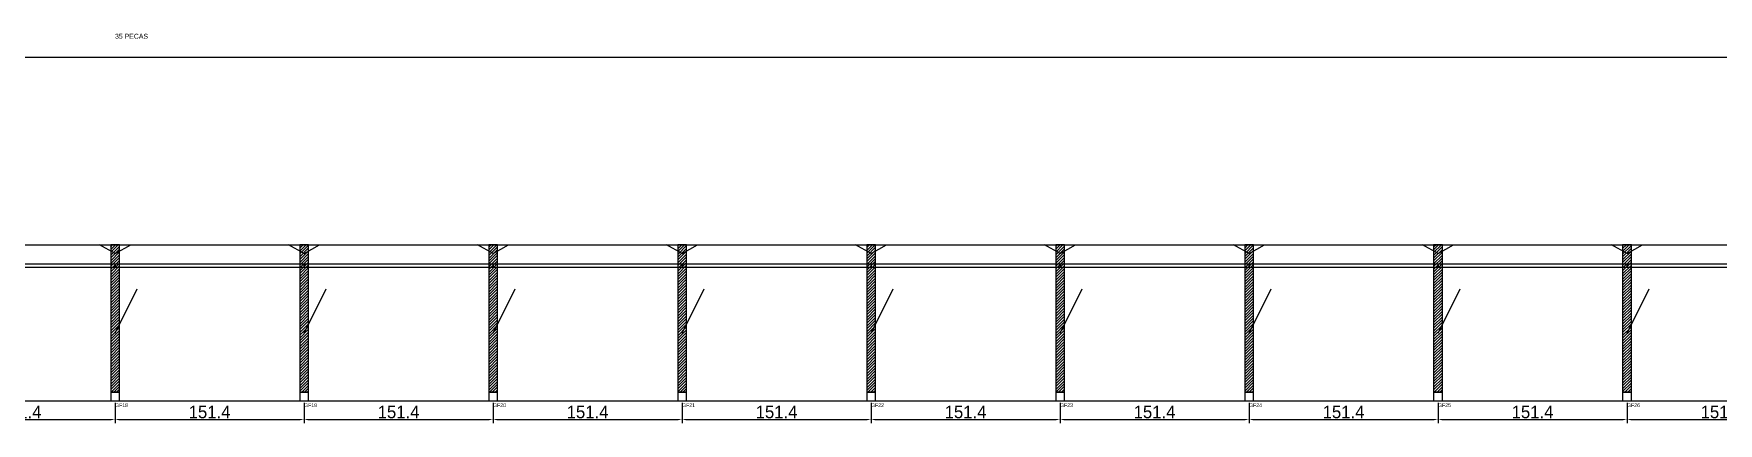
# Model space of a CAD drawing. Header units: metres. Extents: x -30 to 5236, y -25 to 308.
# Drawn here: x 2538 to 3887, y -25 to 287 of the extents above; entities that cross this region are included whole.
import ezdxf

# ---------------------------------------------------------------- set-up
doc = ezdxf.new("R2010")
doc.units = ezdxf.units.M
for name, color, linetype in [('BARRA_ANCORAGEM', 1, 'Continuous'), ('COTA', 241, 'Continuous'), ('GARFOS OK', 3, 'Continuous'), ('NOME DA VIGA', 6, 'Continuous'), ('SARR_7x7', 40, 'Continuous'), ('TIRAS REESCORAMENTO', 252, 'Continuous'), ('VIGAS', 3, 'Continuous')]:
    doc.layers.add(name, color=color, linetype=linetype)
doc.dimstyles.new('EZ DXF', dxfattribs={"dimtxt": 10, "dimasz": 3.5, "dimexe": 3, "dimexo": 1.5, "dimgap": 1, "dimtad": 1, "dimdec": 1, "dimdsep": 46, "dimcen": 2.5, "dimazin": 3, "dimtfac": 1, "dimtmove": 0, "dimatfit": 3})

msp = doc.modelspace()

# ---------------------------------------------------------------- hatches: boundary and pattern name
at = {"layer": 'COTA'}
h = msp.add_hatch(dxfattribs=at)
h.set_pattern_fill('ANSI31', scale=0.5)
h.paths.add_polyline_path([(2599.51, 0), (2606.51, 0), (2606.51, 118), (2599.51, 118)])
h = msp.add_hatch(dxfattribs=at)
h.set_pattern_fill('ANSI31', scale=0.5)
h.paths.add_polyline_path([(2750.86, 0), (2757.86, 0), (2757.86, 118), (2750.86, 118)])
h = msp.add_hatch(dxfattribs=at)
h.set_pattern_fill('ANSI31', scale=0.5)
h.paths.add_polyline_path([(2902.21, 0), (2909.21, 0), (2909.21, 118), (2902.21, 118)])
h = msp.add_hatch(dxfattribs=at)
h.set_pattern_fill('ANSI31', scale=0.5)
h.paths.add_polyline_path([(3053.57, 0), (3060.57, 0), (3060.57, 118), (3053.57, 118)])
h = msp.add_hatch(dxfattribs=at)
h.set_pattern_fill('ANSI31', scale=0.5)
h.paths.add_polyline_path([(3204.92, 0), (3211.92, 0), (3211.92, 118), (3204.92, 118)])
h = msp.add_hatch(dxfattribs=at)
h.set_pattern_fill('ANSI31', scale=0.5)
h.paths.add_polyline_path([(3356.27, 0), (3363.27, 0), (3363.27, 118), (3356.27, 118)])
h = msp.add_hatch(dxfattribs=at)
h.set_pattern_fill('ANSI31', scale=0.5)
h.paths.add_polyline_path([(3507.63, 0), (3514.63, 0), (3514.63, 118), (3507.63, 118)])
h = msp.add_hatch(dxfattribs=at)
h.set_pattern_fill('ANSI31', scale=0.5)
h.paths.add_polyline_path([(3658.98, 0), (3665.98, 0), (3665.98, 118), (3658.98, 118)])
h = msp.add_hatch(dxfattribs=at)
h.set_pattern_fill('ANSI31', scale=0.5)
h.paths.add_polyline_path([(3810.33, 0), (3817.33, 0), (3817.33, 118), (3810.33, 118)])

# ---------------------------------------------------------------- linework, layer by layer
at = {"layer": 'BARRA_ANCORAGEM'}
for p, q in [((2603.01, 47.2), (2620.71, 82.6)), ((2754.36, 47.2), (2772.06, 82.6)), ((2905.71, 47.2), (2923.41, 82.6)), ((3057.07, 47.2), (3074.77, 82.6)), ((3208.42, 47.2), (3226.12, 82.6)), ((3359.77, 47.2), (3377.47, 82.6)), ((3511.13, 47.2), (3528.83, 82.6)), ((3662.48, 47.2), (3680.18, 82.6)), ((3813.83, 47.2), (3831.53, 82.6))]:
    msp.add_line(p, q, dxfattribs=at)
at = {"layer": 'GARFOS OK'}
for p, q in [((2603.01, 111), (2590.51, 118)), ((2590.51, 118), (2615.51, 118)), ((2603.01, 111), (2615.51, 118)), ((2754.36, 111), (2741.86, 118)), ((2741.86, 118), (2766.86, 118)), ((2754.36, 111), (2766.86, 118)), ((2905.71, 111), (2893.21, 118)), ((2893.21, 118), (2918.21, 118)), ((2905.71, 111), (2918.21, 118)), ((3057.07, 111), (3044.57, 118)), ((3044.57, 118), (3069.57, 118)), ((3057.07, 111), (3069.57, 118)), ((3208.42, 111), (3195.92, 118)), ((3195.92, 118), (3220.92, 118)), ((3208.42, 111), (3220.92, 118)), ((3359.77, 111), (3347.27, 118)), ((3347.27, 118), (3372.27, 118)), ((3359.77, 111), (3372.27, 118)), ((3511.13, 111), (3498.63, 118)), ((3498.63, 118), (3523.63, 118)), ((3511.13, 111), (3523.63, 118)), ((3662.48, 111), (3649.98, 118)), ((3649.98, 118), (3674.98, 118)), ((3662.48, 111), (3674.98, 118)), ((3813.83, 111), (3801.33, 118)), ((3801.33, 118), (3826.33, 118)), ((3813.83, 111), (3826.33, 118))]:
    msp.add_line(p, q, dxfattribs=at)
at = {"layer": 'GARFOS OK', "linetype": 'CONTINUOUS'}
msp.add_line((-30, -7), (5236.01, -7), dxfattribs=at)
at = {"layer": 'GARFOS OK'}
for points in [[(2599.51, 0), (2606.51, 0), (2606.51, 118), (2599.51, 118), (2599.51, 0)], [(2750.86, 0), (2757.86, 0), (2757.86, 118), (2750.86, 118), (2750.86, 0)], [(2902.21, 0), (2909.21, 0), (2909.21, 118), (2902.21, 118), (2902.21, 0)], [(3053.57, 0), (3060.57, 0), (3060.57, 118), (3053.57, 118), (3053.57, 0)], [(3204.92, 0), (3211.92, 0), (3211.92, 118), (3204.92, 118), (3204.92, 0)], [(3356.27, 0), (3363.27, 0), (3363.27, 118), (3356.27, 118), (3356.27, 0)], [(3507.63, 0), (3514.63, 0), (3514.63, 118), (3507.63, 118), (3507.63, 0)], [(3658.98, 0), (3665.98, 0), (3665.98, 118), (3658.98, 118), (3658.98, 0)], [(3810.33, 0), (3817.33, 0), (3817.33, 118), (3810.33, 118), (3810.33, 0)]]:
    msp.add_lwpolyline(points, dxfattribs=at)
at = {"layer": 'SARR_7x7'}
for points in [[(2599.51, -7), (2606.51, -7), (2606.51, 0), (2599.51, 0), (2599.51, -7)], [(2750.86, -7), (2757.86, -7), (2757.86, 0), (2750.86, 0), (2750.86, -7)], [(2902.21, -7), (2909.21, -7), (2909.21, 0), (2902.21, 0), (2902.21, -7)], [(3053.57, -7), (3060.57, -7), (3060.57, 0), (3053.57, 0), (3053.57, -7)], [(3204.92, -7), (3211.92, -7), (3211.92, 0), (3204.92, 0), (3204.92, -7)], [(3356.27, -7), (3363.27, -7), (3363.27, 0), (3356.27, 0), (3356.27, -7)], [(3507.63, -7), (3514.63, -7), (3514.63, 0), (3507.63, 0), (3507.63, -7)], [(3658.98, -7), (3665.98, -7), (3665.98, 0), (3658.98, 0), (3658.98, -7)], [(3810.33, -7), (3817.33, -7), (3817.33, 0), (3810.33, 0), (3810.33, -7)]]:
    msp.add_lwpolyline(points, dxfattribs=at)
at = {"layer": 'TIRAS REESCORAMENTO'}
for points in [[(2451.65, 100), (2603.01, 100), (2603.01, 102.5), (2451.65, 102.5), (2451.65, 100)], [(2603.01, 100), (2754.36, 100), (2754.36, 102.5), (2603.01, 102.5), (2603.01, 100)], [(2754.36, 100), (2905.71, 100), (2905.71, 102.5), (2754.36, 102.5), (2754.36, 100)], [(2905.71, 100), (3057.07, 100), (3057.07, 102.5), (2905.71, 102.5), (2905.71, 100)], [(3057.07, 100), (3208.42, 100), (3208.42, 102.5), (3057.07, 102.5), (3057.07, 100)], [(3208.42, 100), (3359.77, 100), (3359.77, 102.5), (3208.42, 102.5), (3208.42, 100)], [(3359.77, 100), (3511.13, 100), (3511.13, 102.5), (3359.77, 102.5), (3359.77, 100)], [(3511.13, 100), (3662.48, 100), (3662.48, 102.5), (3511.13, 102.5), (3511.13, 100)], [(3662.48, 100), (3813.83, 100), (3813.83, 102.5), (3662.48, 102.5), (3662.48, 100)], [(3813.83, 100), (3965.19, 100), (3965.19, 102.5), (3813.83, 102.5), (3813.83, 100)]]:
    msp.add_lwpolyline(points, dxfattribs=at)
at = {"layer": 'VIGAS'}
msp.add_lwpolyline([(0, 118), (5206.01, 118), (5206.01, 268), (0, 268), (0, 118)], dxfattribs=at)

# ---------------------------------------------------------------- texts
at = {"layer": 'NOME DA VIGA'}
for s, height, p in [('35 PECAS', 4, (2603.01, 283)), ('GF18', 3, (2603.01, -12)), ('GF19', 3, (2754.36, -12)), ('GF20', 3, (2905.71, -12)), ('GF21', 3, (3057.07, -12)), ('GF22', 3, (3208.42, -12)), ('GF23', 3, (3359.77, -12)), ('GF24', 3, (3511.13, -12)), ('GF25', 3, (3662.48, -12)), ('GF26', 3, (3813.83, -12))]:
    msp.add_text(s, height=height, dxfattribs=at).set_placement(p)

# ---------------------------------------------------------------- dimensions: what is measured, and where the dimension line sits
at = {"layer": 'COTA'}
for base, p1, p2 in [((2451.65, -22), (2451.65, -7), (2603.01, -7)), ((2603.0061, -22), (2603.0061, -7), (2754.3594, -7)), ((2754.3594, -22), (2754.3594, -7), (2905.7127, -7)), ((2905.71, -22), (2905.71, -7), (3057.07, -7)), ((3057.066, -22), (3057.066, -7), (3208.4193, -7)), ((3208.4193, -22), (3208.4193, -7), (3359.7726, -7)), ((3359.77, -22), (3359.77, -7), (3511.13, -7)), ((3511.1259, -22), (3511.1259, -7), (3662.4792, -7)), ((3662.4792, -22), (3662.4792, -7), (3813.8325, -7)), ((3813.83, -22), (3813.83, -7), (3965.19, -7))]:
    msp.add_linear_dim(base=base, p1=p1, p2=p2, dimstyle='EZ DXF', dxfattribs=at).render()

doc.saveas('drawing.dxf')
